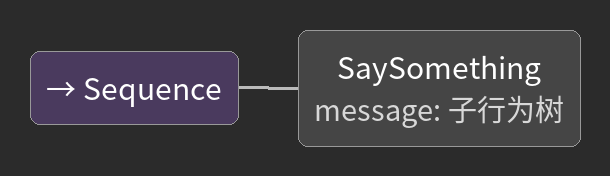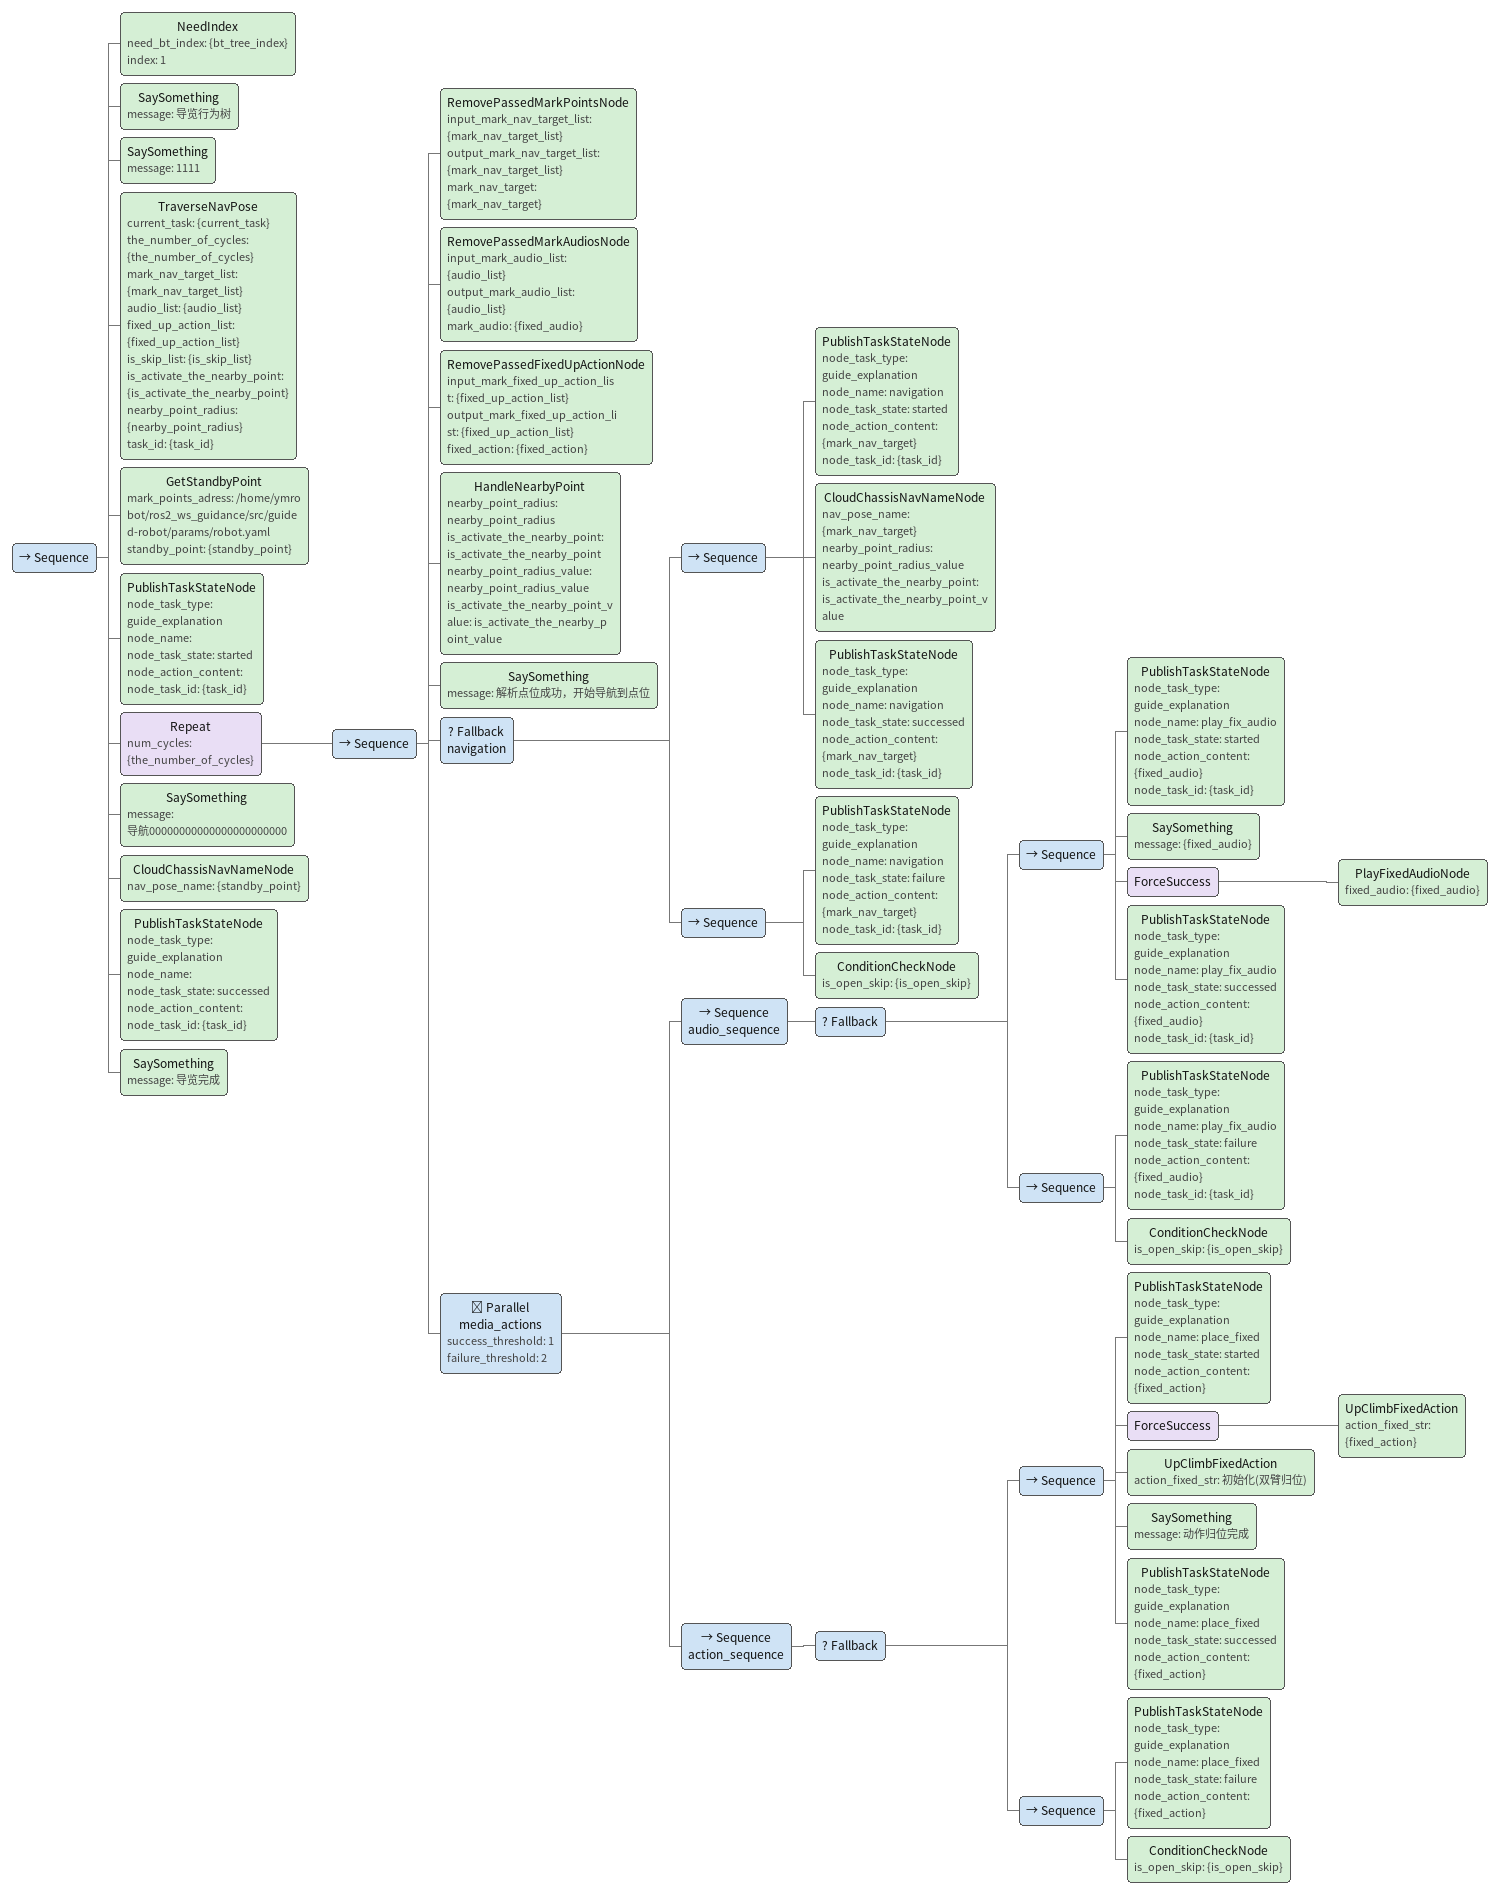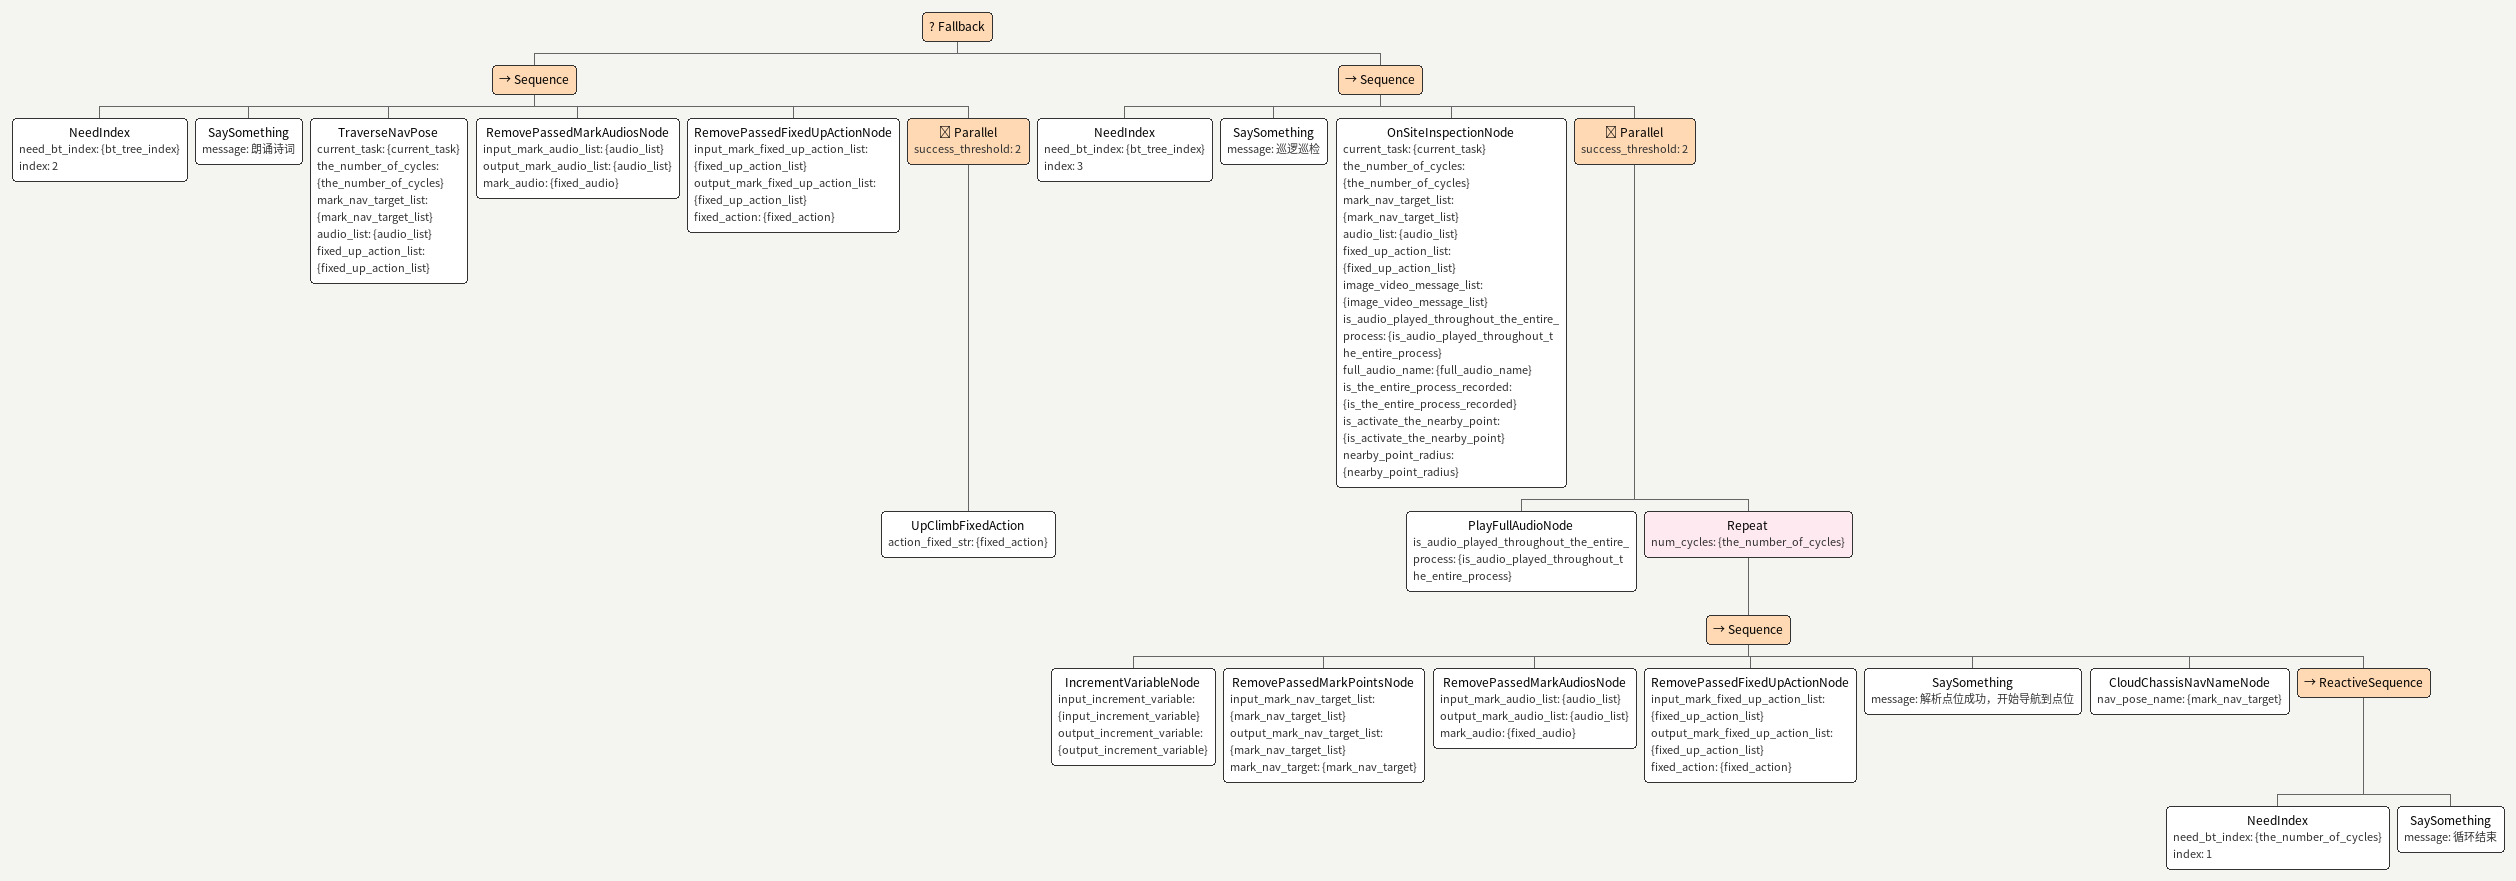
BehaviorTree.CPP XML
<Sequence>
    <SaySomething message="子行为树"/>
</Sequence>

<Sequence>
    <NeedIndex need_bt_index="{bt_tree_index}" index="1"/>
    <SaySomething message="导览行为树"/>
    <SaySomething message="1111"/>
    <TraverseNavPose current_task="{current_task}" the_number_of_cycles="{the_number_of_cycles}" mark_nav_target_list="{mark_nav_target_list}" audio_list="{audio_list}" fixed_up_action_list="{fixed_up_action_list}" is_skip_list="{is_skip_list}" is_activate_the_nearby_point="{is_activate_the_nearby_point}" nearby_point_radius="{nearby_point_radius}" task_id="{task_id}"/>
    <GetStandbyPoint mark_points_adress="/home/ymrobot/ros2_ws_guidance/src/guided-robot/params/robot.yaml" standby_point="{standby_point}"/>
    <PublishTaskStateNode node_task_type="guide_explanation" node_name="" node_task_state="started" node_action_content="" node_task_id="{task_id}"/>
    <Repeat num_cycles="{the_number_of_cycles}">
        <Sequence>
            <RemovePassedMarkPointsNode input_mark_nav_target_list="{mark_nav_target_list}" output_mark_nav_target_list="{mark_nav_target_list}" mark_nav_target="{mark_nav_target}"/>
            <RemovePassedMarkAudiosNode input_mark_audio_list="{audio_list}" output_mark_audio_list="{audio_list}" mark_audio="{fixed_audio}"/>
            <RemovePassedFixedUpActionNode input_mark_fixed_up_action_list="{fixed_up_action_list}" output_mark_fixed_up_action_list="{fixed_up_action_list}" fixed_action="{fixed_action}"/>

            <HandleNearbyPoint nearby_point_radius="nearby_point_radius" is_activate_the_nearby_point="is_activate_the_nearby_point" nearby_point_radius_value="nearby_point_radius_value" is_activate_the_nearby_point_value="is_activate_the_nearby_point_value"/>
            <!-- 就近点和是否开启就近点的存储是以数组形式，所以要拆分 -->
            <SaySomething message="解析点位成功，开始导航到点位"/>
            <Fallback name="navigation">
                <Sequence>
                    <PublishTaskStateNode node_task_type="guide_explanation" node_name="navigation" node_task_state="started" node_action_content="{mark_nav_target}" node_task_id="{task_id}"/>
                    <CloudChassisNavNameNode nav_pose_name="{mark_nav_target}" nearby_point_radius="nearby_point_radius_value" is_activate_the_nearby_point="is_activate_the_nearby_point_value"/>
                    <PublishTaskStateNode node_task_type="guide_explanation" node_name="navigation" node_task_state="successed" node_action_content="{mark_nav_target}" node_task_id="{task_id}"/>
                </Sequence>
                <Sequence>
                    <PublishTaskStateNode node_task_type="guide_explanation" node_name="navigation" node_task_state="failure" node_action_content="{mark_nav_target}" node_task_id="{task_id}"/>
                    <ConditionCheckNode is_open_skip="{is_open_skip}"/>
                </Sequence>
            </Fallback>
            <Parallel name="media_actions" success_threshold="1" failure_threshold="2">
                <Sequence name="audio_sequence">
                    <Fallback>
                        <Sequence>
                            <PublishTaskStateNode node_task_type="guide_explanation" node_name="play_fix_audio" node_task_state="started" node_action_content="{fixed_audio}" node_task_id="{task_id}"/>
                            <SaySomething message="{fixed_audio}"/>
                            <ForceSuccess>
                                <PlayFixedAudioNode fixed_audio="{fixed_audio}"/>
                            </ForceSuccess>
                            <PublishTaskStateNode node_task_type="guide_explanation" node_name="play_fix_audio" node_task_state="successed" node_action_content="{fixed_audio}" node_task_id="{task_id}"/>
                        </Sequence>
                        <Sequence>
                            <PublishTaskStateNode node_task_type="guide_explanation" node_name="play_fix_audio" node_task_state="failure" node_action_content="{fixed_audio}" node_task_id="{task_id}"/>
                            <ConditionCheckNode is_open_skip="{is_open_skip}"/>
                        </Sequence>
                    </Fallback>
                </Sequence>

                <Sequence name="action_sequence">
                    <Fallback>
                        <Sequence>
                            <PublishTaskStateNode node_task_type="guide_explanation" node_name="place_fixed" node_task_state="started" node_action_content="{fixed_action}"/>
                            <ForceSuccess>
                                <UpClimbFixedAction action_fixed_str="{fixed_action}"/>
                            </ForceSuccess>
                            <UpClimbFixedAction action_fixed_str="初始化(双臂归位)"/>
                            <SaySomething message="动作归位完成"/>
                            <PublishTaskStateNode node_task_type="guide_explanation" node_name="place_fixed" node_task_state="successed" node_action_content="{fixed_action}"/>
                        </Sequence>
                        <Sequence>
                            <PublishTaskStateNode node_task_type="guide_explanation" node_name="place_fixed" node_task_state="failure" node_action_content="{fixed_action}"/>
                            <ConditionCheckNode is_open_skip="{is_open_skip}"/>
                        </Sequence>
                    </Fallback>
                </Sequence>
            </Parallel>
        </Sequence>
    </Repeat>
    <SaySomething message="导航00000000000000000000000"/>
    <CloudChassisNavNameNode nav_pose_name="{standby_point}"/>
    <PublishTaskStateNode node_task_type="guide_explanation" node_name="" node_task_state="successed" node_action_content="" node_task_id="{task_id}"/>
    <SaySomething message="导览完成"/>
</Sequence>

<Fallback>
    <Sequence>
        <NeedIndex need_bt_index="{bt_tree_index}" index="2"/>
        <SaySomething message="朗诵诗词"/>
        <TraverseNavPose current_task="{current_task}" the_number_of_cycles="{the_number_of_cycles}" mark_nav_target_list="{mark_nav_target_list}" audio_list="{audio_list}" fixed_up_action_list="{fixed_up_action_list}"/>
        <RemovePassedMarkAudiosNode input_mark_audio_list="{audio_list}" output_mark_audio_list="{audio_list}" mark_audio="{fixed_audio}"/>
        <RemovePassedFixedUpActionNode input_mark_fixed_up_action_list="{fixed_up_action_list}" output_mark_fixed_up_action_list="{fixed_up_action_list}" fixed_action="{fixed_action}"/>
        <Parallel success_threshold="2">
            <UpClimbFixedAction action_fixed_str="{fixed_action}"/>
        </Parallel>
    </Sequence>
    <Sequence>
        <NeedIndex need_bt_index="{bt_tree_index}" index="3"/>
        <SaySomething message="巡逻巡检"/>
        <OnSiteInspectionNode current_task="{current_task}" the_number_of_cycles="{the_number_of_cycles}" mark_nav_target_list="{mark_nav_target_list}" audio_list="{audio_list}" fixed_up_action_list="{fixed_up_action_list}" image_video_message_list="{image_video_message_list}" is_audio_played_throughout_the_entire_process="{is_audio_played_throughout_the_entire_process}" full_audio_name="{full_audio_name}" is_the_entire_process_recorded="{is_the_entire_process_recorded}" is_activate_the_nearby_point="{is_activate_the_nearby_point}" nearby_point_radius="{nearby_point_radius}"/>
        <Parallel success_threshold="2">
            <PlayFullAudioNode is_audio_played_throughout_the_entire_process="{is_audio_played_throughout_the_entire_process}"/>
            <Repeat num_cycles="{the_number_of_cycles}">
                <Sequence>
                    <IncrementVariableNode input_increment_variable="{input_increment_variable}" output_increment_variable="{output_increment_variable}"/>
                    <RemovePassedMarkPointsNode input_mark_nav_target_list="{mark_nav_target_list}" output_mark_nav_target_list="{mark_nav_target_list}" mark_nav_target="{mark_nav_target}"/>
                    <RemovePassedMarkAudiosNode input_mark_audio_list="{audio_list}" output_mark_audio_list="{audio_list}" mark_audio="{fixed_audio}"/>
                    <RemovePassedFixedUpActionNode input_mark_fixed_up_action_list="{fixed_up_action_list}" output_mark_fixed_up_action_list="{fixed_up_action_list}" fixed_action="{fixed_action}"/>
                    <SaySomething message="解析点位成功，开始导航到点位"/>
                    <CloudChassisNavNameNode nav_pose_name="{mark_nav_target}"/>
                    <ReactiveSequence>
                        <NeedIndex need_bt_index="{the_number_of_cycles}" index="1"/>
                        <SaySomething message="循环结束"/>
                    </ReactiveSequence>
                </Sequence>
            </Repeat>
        </Parallel>
    </Sequence>
</Fallback>
